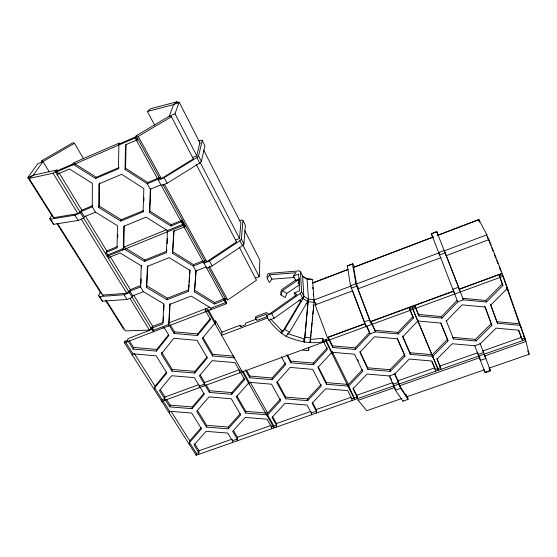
<?xml version="1.0" encoding="UTF-8"?>
<svg xmlns="http://www.w3.org/2000/svg" width="557" height="557" viewBox="0 0 557 557"><rect width="100%" height="100%" fill="white"/><g stroke="black" fill="none" stroke-linecap="round" stroke-linejoin="round"><path stroke-width="0.84" d="M108.664 258.824L109.228 257.383L106.171 252.384L117.061 247.942L117.45 225.689L95.491 212.133L92.295 206.828L92.33 183.337L69.507 168.987L58.172 173.875L57.399 175.1M248.645 382.938L236.321 396.939L245.693 413.085L267.597 414.874L273.974 426.168L273.967 427.943L207.789 310.876L208.012 309.323L205.338 310.346M98.721 207.462L98.854 183.991L121.635 174.32L143.859 188.545L143.072 211.855L120.716 221.101L98.721 207.462L99.341 206.16L99.48 182.752M271.468 428.82L271.489 425.868M245.372 369.994L249.724 377.743L272.192 379.651L272.199 377.973L285.567 363.011M267.569 416.636L267.625 413.134L250.142 382.123M109.228 257.383L120.089 252.975L141.248 265.807L140.531 286.918L143.407 291.687L163.807 303.844L162.804 323.902L152.353 327.92L153.739 330.183L153.342 331.777L55.686 172.308L56.473 171.09L72.751 164.05L95.609 178.491L118.453 168.743L118.878 144.959M117.764 237.15L117.812 234.588M267.611 316.404L267.583 317.97L221.595 335.307L221.944 332.104L240.206 325.204L241.028 326.701M348.619 386.154L362.718 371.338L354.558 354.224L331.909 352.233L317.922 367.46L326.465 384.267L348.619 386.154L354.405 397.907L354.649 399.634L325.873 341.267C312.143 344.518 298.712 341.796 285.999 336.254C277.999 331.283 270.806 324 266.371 315.673L266.406 314.106L255.656 318.172L256.874 320.449L266.845 316.689M294.771 277.421L271.879 279.182L269.365 282.448L267.137 278.096L267.2 275.04L268.46 273.431L299.109 270.904L300.453 271.572L302.625 276.035L303.823 296.261L303.022 298.559L284.78 329.382L281.306 333.365L281.271 330.183L270.611 318.994M184.959 226.643L182.104 221.442L170.867 226.017L149.443 212.489L150.327 189.199L147.278 183.74L125.026 169.419L125.555 144.806L137.266 139.758L135.671 136.855L118.892 144.11M124.288 225.815L123.821 247.134L122.784 249.961M125.026 169.419L125.562 168.221L126.084 144.528M141.032 283.736L141.206 278.681M141.582 267.729L141.666 265.202M143.852 201.07L143.971 197.631M309.991 341.093L310.103 342.708L314.12 302.277L312.554 279.419L306.134 278.702L302.354 276.251M146.595 287.475L147.396 266.385L169.224 257.654L189.846 270.382L188.461 291.339L167.03 299.708L146.595 287.475L147.793 265.78M287.523 333.566L304.171 338.976L304.345 342.193L308.453 299.206L307.053 278.897L302.625 276.035M149.443 212.489L149.882 211.173L150.738 188.809M255.419 278.166L259.242 276.683L259.875 260.161L244.843 230.723M306.002 303.621L307.527 303.76L307.61 301.428M255.656 318.172L255.719 316.613L266.434 312.561L269.08 314.232L296.958 294.5L294.173 292.975L299.513 290.942L298.663 274.058L293.518 276.042L295.718 280.498L299.381 279.092M249.125 384.003L249.209 382.297L242.824 370.99M249.724 377.743L249.808 376.059L246.493 370.154M124.761 249.432L144.486 261.449L166.369 252.662L167.434 231.427M163.208 321.486L163.459 316.487M163.758 310.653L164.05 304.811M166.369 252.662L166.828 249.55M167.121 243.618L167.379 238.535M245.693 413.085L245.783 411.338L236.871 395.957M205.742 311.057L210.553 319.544L197.491 335.523L174.104 333.455L168.708 324.425L169.794 304.387L191.162 296.08L211.068 308.146L226.448 302.235L225.16 299.896L214.403 304.038L194.477 291.896L195.946 270.96L193.209 266.058L172.559 253.254L173.756 231.19L184.158 226.964M168.36 326.012L169.05 322.851L170.094 303.69M172.559 253.254L174.056 230.675M237.178 440.859L237.407 437.273L233.223 430.269M188.461 291.339L189.081 284.815M189.248 282.308L189.631 276.453M189.798 273.947L190.076 269.762M239.705 372.863L239.823 371.178L234.984 362.642L212.14 360.671L199.434 375.78L209.404 392.441L231.74 394.307L244.6 379.609L240.617 372.584M194.477 291.896L196.155 270.34M240.206 325.204L240.095 326.785L245.414 324.78L245.512 323.206L256.178 319.175M232.276 442.578L232.492 439.584M231.74 394.307L231.872 392.594L244.14 378.565M206.675 268.091L212.196 265.919L242.462 245.686L243.931 243.966L245.386 225.376L242.956 220.593L241.738 220.057L239.162 220.412M228.196 428.841L240.701 414.868L231.28 398.763L209.021 396.911L196.663 411.268L206.417 427.094L228.196 428.841L228.342 427.073L240.241 413.754M243.931 243.966L241.376 239.016L242.956 220.593M310.521 339.011L310.91 334.778M311.064 333.086L311.454 328.846M311.614 327.154L312.004 322.914M312.233 320.372L312.547 316.982M312.783 314.44L313.173 310.207M313.326 308.515L313.64 305.125L313.062 304.992M499.573 275.847L502.47 274.789L503.215 276.251L525.418 339.7L196.189 455.236L124.503 342.854L226.288 303.774L226.448 302.235M224.993 301.428L225.327 298.371L208.248 267.214M206.417 427.094L206.626 425.325L197.345 410.244M209.404 392.441L209.606 390.736L205.902 384.532M234.615 357.879L212.551 355.965L212.746 354.329L203.006 337.514M198.598 454.394L199.051 450.759L194.706 443.894M215.239 324.063L215.629 320.909L221.999 332.209M196.189 455.236L196.426 453.419L189.512 442.557L201.516 428.841L191.712 413.057L169.579 411.254L163.124 401.117M204.224 385.869L204.67 382.471L200.088 374.798M214.403 304.038L214.605 302.507L225.327 298.371L227.743 299.972L256.457 280.213L239.211 247.064M210.852 309.699L211.068 308.146M199.155 387.728L199.392 386.022L194.351 377.653L171.647 375.731L159.469 390.541L164.684 398.756L162.198 399.668L161.85 401.402L503.215 276.251M189.255 444.368L189.763 440.761L201.168 427.72M165.109 399.432L169.829 406.875L192.033 408.692L192.29 406.951L204.029 393.221M205.108 311.906L205.568 308.801M308.084 299.541L304.686 339.345L304.171 338.976L303.816 341.357M194.692 373.058L207.378 357.893L197.129 340.369L173.826 338.315L161.3 353.904L171.911 371.122L194.692 373.058L194.943 371.387L207.044 356.912M304.018 342.172L304.254 340.578M302.834 350.144L308.529 350.645L309.017 347.457M197.491 335.523L197.742 333.922L210.219 318.639M169.829 406.875L170.157 405.134L166.306 399.063M169.251 413.009L169.579 411.254M202.88 260.892L193.488 264.61L193.209 266.058L203.416 262.02M171.911 371.122L172.238 369.451L161.662 352.268M164.343 400.49L165.018 397.037L160.256 389.517M174.104 333.455L174.432 331.854L170.296 324.926M154.317 389.594L155.062 386.175L166.654 371.979M163.11 328.031L163.473 326.437M161.37 185.655L167.142 183.246L199.719 163.076L201.383 161.474L204.934 145.83L202.24 140.531L201.091 140.218L198.564 140.775M184.639 228.001L185.265 225.293M124.503 342.854L124.984 341.232L127.553 340.243L133.158 349.079L156.406 351.098L156.782 349.462L168.694 334.52M167.03 299.708L167.385 298.183L188.746 289.835M183.532 224.046L183.211 225.397L107.132 256.317L107.703 254.89L123.306 248.54L123.786 226.309L146.08 217.126L167.476 230.577L182.731 224.374M193.363 158.898L161.342 178.609L159.177 177.69L158.341 180.148L164.127 177.725L196.865 157.561L198.543 155.967L202.24 140.531M357.239 398.721L356.752 395.289L392.789 382.61L393.493 386.001L395.393 390.137L402.955 401.179L408.058 399.418L407.592 396.487M181.777 222.786L182.424 220.106L171.229 224.666L170.867 226.017M199.907 142.731L196.718 155.723L192.437 157.527M151.957 329.521L152.75 326.339L133.68 295.092M167.1 231.942L167.476 230.577M402.955 401.179L403.087 400.713M132.566 355.491L133.019 353.841L124.984 341.232M133.158 349.079L133.61 347.45L129.419 340.835M127.08 341.866L128.026 338.628L152.695 329.138M144.486 261.449L144.931 260.008L166.738 251.242M140.531 286.918L129.865 291.137L132.768 295.878L132.294 297.41L126.982 299.506L102.453 301.149L98.728 295.753L100.281 291.694M285.999 336.254L289.48 332.285L307.659 301.511L308.453 299.206L314.204 299.743M143.072 211.855L143.532 210.539L121.252 219.764L120.716 221.101M159.511 178.303L136.18 135.748L169.189 116.26L175.016 113.732L179.18 102.14L200.144 143.198M299.415 283.986L298.148 283.172L299.436 279.572M159.177 177.69L147.73 182.501L147.278 183.74L158.759 178.915M299.067 285.107L286.806 293.379L285.254 297.612L280.916 294.876L280.888 291.736L281.668 289.64L295.99 279.788M280.916 294.876L282.49 290.643L299.694 278.855M105.593 253.811L106.742 250.963L117.597 246.542M136.757 140.879L137.767 138.644M55.686 172.308L135.163 137.969L135.671 136.855M118.453 168.743L119.017 167.546L96.25 177.265L95.609 178.491M95.491 212.133L84.399 216.777L83.738 218.114L78.196 220.426L53.702 224.339L49.775 218.65L51.947 214.946M118.321 145.245L119.456 142.982L73.475 162.867L72.02 165.248M92.935 205.526L81.844 210.184L80.493 212.816L74.937 215.148L50.45 219.221L49.775 218.65M83.682 159.003L74.443 143.33L42.959 161.544L33.295 175.204L29.096 178.456L54.099 218.031M268.787 320.261L274.183 318.228L302.555 298.051L303.823 296.261L301.553 291.659L300.453 271.572M266.371 315.673L271.781 313.626L300.279 293.442L301.553 291.659M52.859 217.119L27.85 177.565L37.716 163.828L42.959 161.544L49.336 171.89M293.518 276.042L295.983 272.714L269.672 274.845L267.137 278.096M156.406 351.098L168.896 335.439L163.89 327.133M214.542 322.231L215.629 320.909M298.148 283.172L299.262 281.863M192.033 408.692L204.37 394.279L199.803 386.704M236.53 241.898L206.793 261.672L204.447 260.272L203.959 263.155L209.495 260.961L239.9 240.735L241.376 239.016M106.422 300.85L125.409 330.9L149.457 330.092L152.75 326.339L163.166 322.322M272.192 379.651L285.595 364.661L281.41 356.772M280.603 398.909L267.625 413.134L245.783 411.338M286.66 354.851L290.824 362.76L313.417 364.717L313.299 363.067L327.224 347.805M267.597 414.874L280.617 400.629L271.6 384.198L249.209 382.297M313.417 364.717L327.384 349.427L323.039 340.64L328.393 338.677M307.729 400.65L321.278 386.119L312.679 369.354L290.162 367.411L276.738 382.339L285.699 398.812L307.729 400.65L307.638 398.93L321.145 384.427M328.755 339.408L332.71 347.484L355.436 349.49L355.192 347.874L369.695 332.299L366.952 326.332M355.436 349.49L369.987 333.894L375.418 331.909L398.283 333.97L413.433 318.047L409.123 307.353L409.987 310.43M129.182 290.851L126.85 293.302L102.773 295.071M362.454 369.674L348.397 384.462L348.842 387.86M353.535 267.304L356.494 283.973L358.59 288.603L357.991 288.811L370.523 321.8L371.032 321.347L375.105 330.322L397.893 332.383L412.995 316.494M360.003 351.446L367.717 367.794L389.935 369.723L404.556 354.642L397.218 337.995M415.961 308.369L418.516 314.482L441.436 316.592L457.158 300.376L457.743 301.894L441.966 318.144L418.975 316.028L415.766 308.376M404.953 356.271L397.245 338.802L374.464 336.755L359.899 352.296L368.003 369.451L390.283 371.387L404.953 356.271L404.556 354.642M352.059 400.539L351.829 398.819L356.995 397.002L352.978 388.807L367.098 374.046L389.301 375.968L394.6 374.095L409.284 359.042L431.619 361.006L435.219 369.514L440.587 367.627L437.015 359.098L452.291 343.739L474.752 345.758L480.252 343.815L496.134 328.143L518.72 330.21L521.846 339.081L524.631 338.099L525.418 339.7M446.324 321.069L462.115 304.881L485.168 307.039L491.908 325.253L476.033 340.988L453.495 338.955L446.094 320.289M440.879 323.06L447.473 339.31L432.26 354.705L409.924 352.72L402.641 336.038M500.13 277.442L502.943 285.414L486.519 302.005L463.389 299.833L462.79 298.322L485.843 300.488L502.198 283.938L499.678 276.78M448.009 340.912L440.775 323.074L417.861 320.978L402.69 336.832L410.342 354.349L432.747 356.334L448.009 340.912L447.473 339.31M453.495 338.955L452.938 337.361L475.406 339.387L491.218 323.687L484.785 306.301M81.844 210.184L77.896 213.63L53.862 217.655M177.76 103.31L176.966 101.764L173.582 104.584L147.375 111.456L154.721 125.234M147.375 111.456L150.801 108.671L176.966 101.764M29.096 178.456L53.061 173.206L57.253 169.885L33.295 175.204L27.85 177.565M136.18 135.748L138.247 136.395L171.452 116.761L193.509 159.17M42.59 162.275L41.678 160.799L72.988 142.71L74.443 143.33M179.18 102.14L173.582 104.584L169.189 116.26L171.452 116.761M92.295 206.828L81.176 211.493L84.399 216.777M150.327 189.199L161.015 184.729M166.244 229.867L123.821 247.134L144.931 260.008M458.891 289.341L502.17 273.438L488.921 239.601L488.573 239.74L486.971 236.655M235.583 240.025L239.489 238.473L240.889 222.988L203.702 150.167M140.977 285.421L130.345 289.633L129.384 292.655L124.051 294.757L99.522 296.533L98.728 295.753M132.768 295.878L143.407 291.687M195.946 270.96L206.125 266.942M169.05 322.851L209.655 307.227M153.739 330.183L168.708 324.425M365.872 324.919L366.158 326.499L350.527 285.776L347.276 265.898L352.79 263.886L354.489 266.782M445.238 252.808L439.55 254.953L438.624 252.544L444.298 250.406L458.578 287.203L463.389 299.833L457.743 301.894L431.376 233.766L436.792 231.698L459.323 289.18L502.17 273.438M352.79 263.886L347.276 265.898M431.376 233.766L436.792 231.698M312.435 282.97L348.16 269.351M353.027 267.499L433.402 236.864M437.461 235.319L478.86 219.535L486.846 234.817L490.766 245.338M313.312 282.803L348.153 269.525M353.82 267.367L433.228 237.101M438.087 235.249L478.602 219.813L479.577 222.062M350.527 285.776L355.979 283.722L352.484 263.907M351.182 285.978L313.807 300.07L316.014 304.602L315.13 304.923L327.425 337.633L364.988 323.833L352.539 290.865M356.055 284.14L438.916 252.892M444.604 250.747L486.846 234.817M351.265 288.199L356.731 286.145L355.979 283.722M315.13 304.923L352.644 290.831M358.165 288.749L441.005 257.613M445.879 255.781L488.921 239.601M364.069 321.96L369.57 319.941L371.637 324.494L371.032 321.347M452.855 289.306L458.578 287.203M165.018 397.037L198.821 384.615M204.67 382.471L239.134 369.806M364.069 323.909L328.226 337.076L328.56 340.285M370.586 321.514L453.67 290.991M369.883 322.03L453.99 291.137M199.392 386.022L204.447 384.163M239.823 371.178L241.752 370.475M409.555 308.884L415.125 306.844M199.051 450.759L231.719 439.271M237.407 437.273L270.688 425.562M276.46 427.066L276.46 423.529L311.182 411.324M316.473 413.029L316.237 409.541L350.792 397.385M397.705 380.884L434.732 367.857L435.713 371.178M439.48 366.186L477.983 352.644M521.394 337.375L482.898 350.917L485.892 358.471L480.419 360.386L477.488 352.818M196.426 453.419L198.828 452.569L194.024 445.008L206.048 431.341L227.764 433.081L232.401 440.775L237.296 439.055L232.673 431.341L245.198 417.416L267.033 419.191L271.482 427.045L273.348 426.39M273.974 426.168L276.46 425.297L272.039 417.423L285.073 403.226L307.032 405.05L311.286 413.064L311.391 414.812M311.286 413.064L316.355 411.282L312.129 403.247L325.699 388.779L347.784 390.645L351.829 398.819M353.11 387.86L356.752 395.289L358.172 400.295L395.01 387.38M399.097 385.945L480.141 357.545M484.228 356.111L525.975 341.476L523.852 336.512M395.393 390.137L400.657 388.292L408.058 399.418M402.015 398.436L366.75 410.697L358.172 400.295M406.937 396.73L484.04 369.939M488.962 368.233L529.15 354.266L525.975 341.476M485.801 372.02L490.32 370.454L490.487 370.83L485.196 372.661L478.588 355.665M307.053 278.897L312.554 279.419M310.729 339.408L322.538 338.329L323.61 340.494M206.626 425.325L228.342 427.073M170.157 405.134L192.29 406.951M209.606 390.736L231.872 392.594M277.142 381.399L285.671 397.092L307.638 398.93M172.238 369.451L194.943 371.387M249.808 376.059L272.199 377.973M318.179 366.562L326.311 382.582L348.397 384.462L332.111 351.37M133.61 347.45L156.782 349.462M212.746 354.329L233.898 356.167M287.607 355.081L290.775 361.11L313.299 363.067M133.019 353.841L156.183 355.839L166.842 373.009L154.693 387.881L162.198 399.668M305.069 337.354L310.841 337.869M174.432 331.854L197.742 333.922M328.588 337.807L332.536 345.862L355.192 347.874M308.355 301.741L314.12 302.277M490.425 304.261L496.802 321.695L519.396 323.777L520.941 326.917M496.802 321.695L497.505 323.255L520.168 325.344L524.631 338.099M41.678 160.799L42.959 161.544M147.027 285.978L167.385 298.183M194.741 290.392L214.605 302.507M282.608 330.997L281.271 330.183L283.033 330.949L300.85 300.85L298.977 300.286L300.947 301.539M284.78 329.382L289.48 332.285M99.341 206.16L121.252 219.764M172.907 251.834L193.488 264.61M74.213 163.333L96.25 177.265M149.882 211.173L171.229 224.666M282.49 290.643L286.806 293.379M303.022 298.559L307.659 301.511M303.823 296.261L308.453 299.206M125.562 168.221L147.73 182.501M309.887 339.485L310.444 339.861M395.275 388.981L393.674 385.472M50.45 219.221L53.702 224.339M99.522 296.533L102.453 301.149M134.383 353.646L155.062 386.175M171.284 411.693L189.763 440.761M57.023 223.712L101.478 294.019M105.649 300.613L123.71 329.18M57.803 223.893L103.184 295.718M74.937 215.148L78.196 220.426M124.051 294.757L126.982 299.506M53.061 173.206L78.071 213.909M81.252 219.089L127.177 293.831M129.906 298.274L149.457 330.092M56.473 171.09L58.172 173.875M58.945 172.663L82.144 210.664M85.312 215.858L107.041 251.451M110.209 256.638L130.575 290.002M212.551 355.965L202.351 338.391L215.434 322.475L208.422 310.054M272.45 416.392L276.46 423.529M135.163 137.969L226.288 303.774M138.247 136.395L161.558 178.999M164.475 184.325L206.932 261.929M209.432 266.497L227.743 299.972M162.839 184.381L204.913 261.136M164.127 177.725L167.142 183.246M209.495 260.961L212.196 265.919M312.407 402.258L316.237 409.541M271.781 313.626L274.183 318.228M196.315 164.566L236.405 241.661M175.016 113.732L196.969 156.211M200.165 162.386L239.684 238.842M242.873 245.017L259.242 276.683M196.865 157.561L199.719 163.076M239.9 240.735L242.462 245.686M198.543 155.967L201.383 161.474M269.672 274.845L271.879 279.182M508.012 289.967L506.508 286.987L519.396 323.777M498.842 274.392L500.311 277.316M502.198 283.938L502.943 285.414M294.173 292.975L295.69 296.025M300.279 293.442L302.555 298.051M522.619 340.682L518.525 330.245M357.643 359.578L358.381 361.131M366.555 326.416L369.987 333.894M389.301 375.968L393.131 384.302L398.394 382.45L394.6 374.095M389.997 376.567L391.39 379.589M400.657 388.292L398.77 384.149L398.025 380.772L394.579 373.19M371.331 322.914L375.418 331.909L375.105 330.322M485.843 300.488L486.519 302.005M491.218 323.687L491.908 325.253M527.674 350.806L529.15 354.266M432.121 361.681L434.732 367.857M409.875 309.65L413.433 318.047M432.747 356.334L438.401 370.238L412.34 307.868L418.314 322.545M417.743 320.219L433.235 357.97M415.32 306.844L414.68 305.313L415.578 308.383M436.841 358.235L441.095 369.291M459.198 288.958L460.395 291.952M489.38 368.073L490.32 370.454M475.406 339.387L476.033 340.988M491.706 247.74L492.959 250.935M494.212 254.138L495.779 258.135M496.719 260.537L497.972 263.733M499.218 266.935L500.785 270.932M484.332 354.454L490.487 370.83M431.417 233.856L432.942 237.776M484.13 369.897L485.196 372.661M474.738 345.723L478.122 354.44L483.587 352.518L479.911 343.001M454.693 294.04L453.621 291.276M356.731 286.145L369.57 319.941M436.806 231.796L437.997 234.95M497.505 323.255L490.828 304.992L507.26 288.47L502.47 274.789M478.86 219.535L479.709 221.93M441.436 316.592L441.966 318.144M406.116 394.307L406.895 396.744L399.613 385.764L398.93 383.627M418.516 314.482L418.975 316.028M409.924 352.72L410.342 354.349M397.893 332.383L398.283 333.97M389.935 369.723L390.283 371.387M367.717 367.794L368.003 369.451M332.536 345.862L332.71 347.484M332.083 353.869L331.909 352.233L325.713 339.659L325.873 341.267M322.886 339.039L323.185 342.256L322.538 338.329M326.311 382.582L326.465 384.267M315.868 302.883L316.014 304.602M312.783 287.245L312.916 288.958M313.326 294.089L313.466 295.795M307.367 301.379L307.527 303.76M308.432 349.016L308.529 350.645M290.775 361.11L290.824 362.76M285.671 397.092L285.699 398.812"/></g></svg>
